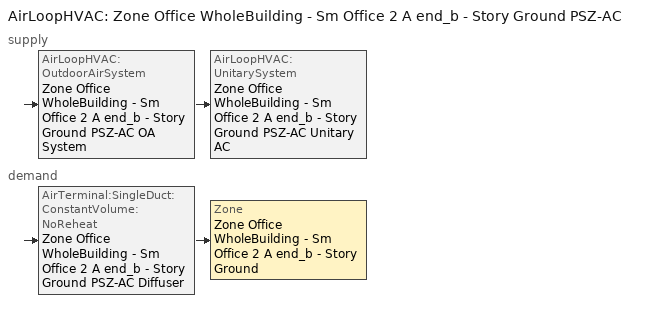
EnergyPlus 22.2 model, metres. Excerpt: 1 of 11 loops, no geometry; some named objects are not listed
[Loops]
AirLoopHVAC 'Zone Office WholeBuilding - Sm Office 2 A end_b - Story Ground PSZ-AC'
 supply: AirLoopHVAC:OutdoorAirSystem 'Zone Office WholeBuilding - Sm Office 2 A end_b - Story Ground PSZ-AC OA System' > AirLoopHVAC:UnitarySystem 'Zone Office WholeBuilding - Sm Office 2 A end_b - Story Ground PSZ-AC Unitary AC'
 demand: AirTerminal:SingleDuct:ConstantVolume:NoReheat 'Zone Office WholeBuilding - Sm Office 2 A end_b - Story Ground PSZ-AC Diffuser' > Zone 'Zone Office WholeBuilding - Sm Office 2 A end_b - Story Ground'
[ZoneControl:Thermostat]
Zone Office WholeBuilding - Sm Office 2 A end_b - Story Ground Thermostat: Zone or ZoneList=Zone Office WholeBuilding - Sm Office 2 A end_b - Story Ground; Control Type Schedule=Zone Office WholeBuilding - Sm Office 2 A end_b - Story Ground Thermostat Schedule; Control 1=Office WholeBuilding - Sm Office 2 - 90.1-2004 Thermostat 2; Temperature Difference Between Cutout And Setpoint {deltaC}=0
[ThermostatSetpoint:DualSetpoint]
Office WholeBuilding - Sm Office 2 - 90.1-2004 Thermostat 2: Heating Setpoint Temperature Schedule=OfficeSmall HTGSETP_SCH_NO_OPTIMUM; Cooling Setpoint Temperature Schedule=OfficeSmall CLGSETP_SCH_NO_OPTIMUM
[AirTerminal:SingleDuct:ConstantVolume:NoReheat]
Zone Office WholeBuilding - Sm Office 2 A end_b - Story Ground PSZ-AC Diffuser: Availability Schedule=Always On Discrete; Maximum Air Flow Rate {m3/s}=AutoSize
[Zone equipment]
Zone Office WholeBuilding - Sm Office 2 A end_b - Story Ground: Zone Office WholeBuilding - Sm Office 2 A end_b - Story Ground PSZ-AC Diffuser
[Sizing:Zone]
Zone Office WholeBuilding - Sm Office 2 A end_b - Story Ground: Zone Cooling Design Supply Air Temperature Input Method=SupplyAirTemperature; Zone Cooling Design Supply Air Temperature {C}=12.7778; Zone Cooling Design Supply Air Temperature Difference {deltaC}=11.11; Zone Heating Design Supply Air Temperature Input Method=SupplyAirTemperature; Zone Heating Design Supply Air Temperature {C}=50; Zone Heating Design Supply Air Temperature Difference {deltaC}=11.11; Zone Cooling Design Supply Air Humidity Ratio {kgWater/kgDryAir}=0.0085; Zone Heating Design Supply Air Humidity Ratio {kgWater/kgDryAir}=0.008; Design Specification Outdoor Air Object=Zone Office WholeBuilding - Sm Office 2 A end_b - Story Ground DSOA Space List; Cooling Design Air Flow Method=DesignDay; Cooling Design Air Flow Rate {m3/s}=0; Cooling Minimum Air Flow per Zone Floor Area {m3/s-m2}=0.000762; Cooling Minimum Air Flow {m3/s}=0; Cooling Minimum Air Flow Fraction=0; Heating Design Air Flow Method=DesignDay; Heating Design Air Flow Rate {m3/s}=0; Heating Maximum Air Flow per Zone Floor Area {m3/s-m2}=0.002032; Heating Maximum Air Flow {m3/s}=0.141576; Heating Maximum Air Flow Fraction=0.3; Account for Dedicated Outdoor Air System=No; Zone Load Sizing Method=Sensible Load Only No Latent Load; Zone Latent Cooling Design Supply Air Humidity Ratio Input Method=HumidityRatioDifference; Zone Cooling Design Supply Air Humidity Ratio Difference {kgWater/kgDryAir}=0.005; Zone Latent Heating Design Supply Air Humidity Ratio Input Method=HumidityRatioDifference; Zone Humidification Design Supply Air Humidity Ratio Difference {kgWater/kgDryAir}=0.005
[Controller:MechanicalVentilation]
Controller Mechanical Ventilation 3: Availability Schedule=Always On Discrete; Demand Controlled Ventilation=No; System Outdoor Air Method=ZoneSum; Zone or ZoneList Name 1=Zone Office WholeBuilding - Sm Office 2 A end_b - Story Ground; Design Specification Outdoor Air Object Name 1=Office WholeBuilding - Sm Office 2 Ventilation
[DesignSpecification:OutdoorAir]
Office WholeBuilding - Sm Office 2 Ventilation: Outdoor Air Method=Sum; Outdoor Air Flow per Person {m3/s-person}=0; Outdoor Air Flow per Zone Floor Area {m3/s-m2}=0.000508; Outdoor Air Flow per Zone {m3/s}=0; Outdoor Air Flow Air Changes per Hour {1/hr}=0
[DesignSpecification:OutdoorAir:SpaceList]
Zone Office WholeBuilding - Sm Office 2 A end_b - Story Ground DSOA Space List: Space Name 1=Office WholeBuilding - Sm Office 2 A end_b - Story Ground; Space Design Specification Outdoor Air Object Name 1=Office WholeBuilding - Sm Office 2 Ventilation
[AirLoopHVAC]
Zone Office WholeBuilding - Sm Office 2 A end_b - Story Ground PSZ-AC: Design Supply Air Flow Rate {m3/s}=AutoSize; Design Return Air Flow Fraction of Supply Air Flow=1
[Sizing:System]
Zone Office WholeBuilding - Sm Office 2 A end_b - Story Ground PSZ-AC: Type of Load to Size On=Sensible; Design Outdoor Air Flow Rate {m3/s}=Autosize; Central Heating Maximum System Air Flow Ratio=1; Preheat Design Temperature {C}=7.22222; Preheat Design Humidity Ratio {kgWater/kgDryAir}=0.008; Precool Design Temperature {C}=12.7778; Precool Design Humidity Ratio {kgWater/kgDryAir}=0.008; Central Cooling Design Supply Air Temperature {C}=12.7778; Central Heating Design Supply Air Temperature {C}=50; Type of Zone Sum to Use=Coincident; 100% Outdoor Air in Cooling=No; 100% Outdoor Air in Heating=No; Central Cooling Design Supply Air Humidity Ratio {kgWater/kgDryAir}=0.0085; Central Heating Design Supply Air Humidity Ratio {kgWater/kgDryAir}=0.008; Cooling Supply Air Flow Rate Method=DesignDay; Cooling Supply Air Flow Rate {m3/s}=0; Cooling Supply Air Flow Rate Per Floor Area {m3/s-m2}=0.00996765; Cooling Fraction of Autosized Cooling Supply Air Flow Rate=1; Cooling Supply Air Flow Rate Per Unit Cooling Capacity {m3/s-W}=3.94755e-05; Heating Supply Air Flow Rate Method=DesignDay; Heating Supply Air Flow Rate {m3/s}=0; Heating Supply Air Flow Rate Per Floor Area {m3/s-m2}=0.00996765; Heating Fraction of Autosized Heating Supply Air Flow Rate=1; Heating Fraction of Autosized Cooling Supply Air Flow Rate=1; Heating Supply Air Flow Rate Per Unit Heating Capacity {m3/s-W}=3.15882e-05; System Outdoor Air Method=ZoneSum; Zone Maximum Outdoor Air Fraction=1; Cooling Design Capacity Method=CoolingDesignCapacity; Cooling Design Capacity {W}=Autosize; Cooling Design Capacity Per Floor Area {W/m2}=234.7; Fraction of Autosized Cooling Design Capacity=1; Heating Design Capacity Method=HeatingDesignCapacity; Heating Design Capacity {W}=Autosize; Heating Design Capacity Per Floor Area {W/m2}=157; Fraction of Autosized Heating Design Capacity=1; Central Cooling Capacity Control Method=OnOff; Occupant Diversity=Autosize
[Controller:OutdoorAir]
Zone Office WholeBuilding - Sm Office 2 A end_b - Story Ground PSZ-AC OA System Controller: Minimum Outdoor Air Flow Rate {m3/s}=Autosize; Maximum Outdoor Air Flow Rate {m3/s}=Autosize; Economizer Control Type=NoEconomizer; Economizer Control Action Type=ModulateFlow; Economizer Maximum Limit Dry-Bulb Temperature {C}=28; Economizer Maximum Limit Enthalpy {J/kg}=64000; Lockout Type=LockoutWithCompressor; Minimum Limit Type=FixedMinimum; Minimum Outdoor Air Schedule=Always On Discrete; Maximum Fraction of Outdoor Air Schedule=ZoneOfficeWholeBuildingSmOffice2AendbStoryGroundPSZACmaxOASch; Mechanical Ventilation Controller=Controller Mechanical Ventilation 3; High Humidity Control=No; Control High Indoor Humidity Based on Outdoor Humidity Ratio=Yes; Heat Recovery Bypass Control Type=BypassWhenWithinEconomizerLimits
[SetpointManager:MixedAir]
Zone Office WholeBuilding - Sm Office 2 A end_b - Story Ground PSZ-AC Mixed Air Node OS Default SPM: Control Variable=Temperature; Setpoint Node or NodeList=Zone Office WholeBuilding - Sm Office 2 A end_b - Story Ground PSZ-AC Mixed Air Node
[AirLoopHVAC:UnitarySystem]
Zone Office WholeBuilding - Sm Office 2 A end_b - Story Ground PSZ-AC Unitary AC: Control Type=Load; Controlling Zone or Thermostat Location=Zone Office WholeBuilding - Sm Office 2 A end_b - Story Ground; Dehumidification Control Type=None; Availability Schedule=Outage Availability Schedule; Supply Fan=Zone Office WholeBuilding - Sm Office 2 A end_b - Story Ground PSZ-AC Fan; Fan Placement=DrawThrough; Supply Air Fan Operating Mode Schedule=Zone Office WholeBuilding - Sm Office 2 A end_b - Story Ground PSZ-AC Occ Sch; Heating Coil=Zone Office WholeBuilding - Sm Office 2 A end_b - Story Ground PSZ-AC Gas Htg Coil 19kBtu/hr 0.8 Thermal Eff; DX Heating Coil Sizing Ratio=1; Cooling Coil=Zone Office WholeBuilding - Sm Office 2 A end_b - Story Ground PSZ-AC 1spd DX AC Clg Coil 8kBtu/hr 9.7SEER; Use DOAS DX Cooling Coil=No; Minimum Supply Air Temperature {C}=2; Latent Load Control=SensibleOnlyLoadControl; Supplemental Heating Coil=Zone Office WholeBuilding - Sm Office 2 A end_b - Story Ground PSZ-AC No Heat; Cooling Supply Air Flow Rate {m3/s}=Autosize; Heating Supply Air Flow Rate {m3/s}=Autosize; No Load Supply Air Flow Rate {m3/s}=Autosize; Maximum Supply Air Temperature {C}=80; Maximum Outdoor Dry-Bulb Temperature for Supplemental Heater Operation {C}=21; Maximum Cycling Rate {cycles/hr}=2.5; Heat Pump Time Constant {s}=60; Fraction of On-Cycle Power Use=0.01; Heat Pump Fan Delay Time {s}=60; Ancillary On-Cycle Electric Power {W}=0; Ancillary Off-Cycle Electric Power {W}=0
[Fan:OnOff]
Zone Office WholeBuilding - Sm Office 2 A end_b - Story Ground PSZ-AC Fan: Availability Schedule=Always On Discrete; Fan Total Efficiency=0.53625; Pressure Rise {Pa}=622.722; Maximum Flow Rate {m3/s}=Autosize; Motor Efficiency=0.825; Motor In Airstream Fraction=1; Fan Power Ratio Function of Speed Ratio Curve=Fan On Off Power Curve 2; Fan Efficiency Ratio Function of Speed Ratio Curve=Fan On Off Efficiency Curve 2
[Coil:Heating:Fuel]
Zone Office WholeBuilding - Sm Office 2 A end_b - Story Ground PSZ-AC Gas Htg Coil 19kBtu/hr 0.8 Thermal Eff: Availability Schedule=Always On Discrete; Fuel Type=NaturalGas; Burner Efficiency=0.8; Nominal Capacity {W}=AutoSize; Parasitic Electric Load {W}=0; Parasitic Fuel Load {W}=0
[Coil:Cooling:DX:SingleSpeed]
Zone Office WholeBuilding - Sm Office 2 A end_b - Story Ground PSZ-AC 1spd DX AC Clg Coil 8kBtu/hr 9.7SEER: Availability Schedule=Always On Discrete; Gross Rated Total Cooling Capacity {W}=Autosize; Gross Rated Sensible Heat Ratio=Autosize; Gross Rated Cooling COP {W/W}=3.14722; Rated Air Flow Rate {m3/s}=Autosize; Rated Evaporator Fan Power Per Volume Flow Rate 2017 {W/(m3/s)}=773.3; Rated Evaporator Fan Power Per Volume Flow Rate 2023 {W/(m3/s)}=934.4; Total Cooling Capacity Function of Temperature Curve=CoilClgDXQRatio_fTwbToadbSI; Total Cooling Capacity Function of Flow Fraction Curve=CoilClgDXSnglQRatio_fCFMRatio; Energy Input Ratio Function of Temperature Curve=CoilClgDXEIRRatio_fTwbToadbSI; Energy Input Ratio Function of Flow Fraction Curve=CoilClgDXSnglEIRRatio_fCFMRatio; Part Load Fraction Correlation Curve=CoilClgDXEIRRatio_fQFrac; Minimum Outdoor Dry-Bulb Temperature for Compressor Operation {C}=-25; Nominal Time for Condensate Removal to Begin {s}=0; Ratio of Initial Moisture Evaporation Rate and Steady State Latent Capacity=0; Maximum Cycling Rate {cycles/hr}=0; Latent Capacity Time Constant {s}=0; Condenser Type=AirCooled; Evaporative Condenser Effectiveness=0.9; Evaporative Condenser Air Flow Rate {m3/s}=Autosize; Evaporative Condenser Pump Rated Power Consumption {W}=Autosize; Crankcase Heater Capacity {W}=0; Maximum Outdoor Dry-Bulb Temperature for Crankcase Heater Operation {C}=10; Basin Heater Capacity {W/K}=0; Basin Heater Setpoint Temperature {C}=2
[Coil:Heating:Electric]
Zone Office WholeBuilding - Sm Office 2 A end_b - Story Ground PSZ-AC No Heat: Availability Schedule=Always Off Discrete; Efficiency=1; Nominal Capacity {W}=0
[SetpointManager:SingleZone:Reheat]
Zone Office WholeBuilding - Sm Office 2 A end_b - Story Ground Setpoint Manager SZ Reheat: Control Variable=Temperature; Minimum Supply Air Temperature {C}=12.7778; Maximum Supply Air Temperature {C}=50; Control Zone=Zone Office WholeBuilding - Sm Office 2 A end_b - Story Ground; Setpoint Node or NodeList=Zone Office WholeBuilding - Sm Office 2 A end_b - Story Ground PSZ-AC Supply Outlet Node
[Schedule:Day:Interval]
OfficeSmall HTGSETP_SCH_NO_OPTIMUM Default; autogen OfficeSmall HTGSETP_SCH_NO_OPTIMUM 0_day_sch: Average, 06:00, 18.3368, 19:00, 18.3368, 24:00, 18.3368
Schedule Day 32: No, 01:00, 3.0562, 02:00, 6.11233, 03:00, 9.16845, 04:00, 12.2246, 05:00, 15.2807, 06:00, 0, 07:00, 0, 08:00, 0, 09:00, 0, 10:00, 18.3368, 11:00, 18.3368, 12:00, 18.3368, 13:00, 18.3368, 14:00, 18.3368, 15:00, 18.3368, 16:00, 18.3368, 17:00, 18.3368, 18:00, 18.3368, 19:00, 18.3368, 20:00, 18.3368, 21:00, 18.3368, 22:00, 18.3368, 23:00, 18.3368, 24:00, 18.3368
OfficeSmall HTGSETP_SCH_NO_OPTIMUM Summer Design Day: No, 24:00, 15.56
OfficeSmall HTGSETP_SCH_NO_OPTIMUM Winter Design Day: No, 24:00, 21.11
OfficeSmall CLGSETP_SCH_NO_OPTIMUM Default: Average, 04:30, 67.0076, 24:00, 67.8835
Schedule Day 18: No, 01:00, 14.8909, 02:00, 29.7814, 03:00, 44.6719, 04:00, 59.5624, 05:00, 67.0301, 06:00, 0, 07:00, 0, 08:00, 0, 09:00, 0, 10:00, 67.2546, 11:00, 67.2996, 12:00, 67.3445, 13:00, 67.3894, 14:00, 67.4343, 15:00, 67.4792, 16:00, 67.5242, 17:00, 67.5691, 18:00, 67.614, 19:00, 67.6589, 20:00, 67.7038, 21:00, 67.7487, 22:00, 67.7937, 23:00, 67.8386, 24:00, 67.8835
OfficeSmall CLGSETP_SCH_NO_OPTIMUM Summer Design Day: No, 24:00, 23.89
OfficeSmall CLGSETP_SCH_NO_OPTIMUM Winter Design Day: No, 24:00, 29.44
Schedule Day 8: No, 01:00, 0.7, 02:00, 0.7, 03:00, 0.7, 04:00, 0.7, 05:00, 0.7, 06:00, 0, 07:00, 0, 08:00, 0, 09:00, 0, 10:00, 0.7, 11:00, 0.7, 12:00, 0.7, 13:00, 0.7, 14:00, 0.7, 15:00, 0.7, 16:00, 0.7, 17:00, 0.7, 18:00, 0.7, 19:00, 0.7, 20:00, 0.7, 21:00, 0.7, 22:00, 0.7, 23:00, 0.7, 24:00, 0.7
Schedule Day 9: No, 01:00, 1, 02:00, 1, 03:00, 1, 04:00, 1, 05:00, 1, 06:00, 0, 07:00, 0, 08:00, 0, 09:00, 0, 10:00, 1, 11:00, 1, 12:00, 1, 13:00, 1, 14:00, 1, 15:00, 1, 16:00, 1, 17:00, 1, 18:00, 1, 19:00, 1, 20:00, 1, 21:00, 1, 22:00, 1, 23:00, 1, 24:00, 1
Zone Office WholeBuilding - Sm Office 2 A end_b - Story Ground PSZ-AC Occ Sch Default; Zone Office WholeBuilding - Sm Office 2 A end_b - Story Ground PSZ-AC Occ Sch Summer Design Day; Zone Office WholeBuilding - Sm Office 2 A end_b - Story Ground PSZ-AC Occ Sch Sunday; Zone Office WholeBuilding - Sm Office 2 A end_b - Story Ground PSZ-AC Occ Sch Winter Design Day: No, 24:00, 1
ZoneOfficeWholeBuildingSmOffice2AendbStoryGroundPSZACmaxOASchDefault: No, 24:00, 0.7
[Schedule:Week:Daily]
OfficeSmall HTGSETP_SCH_NO_OPTIMUM Week Rule - Jan1-Jan7; OfficeSmall HTGSETP_SCH_NO_OPTIMUM Week Rule - Jan15-Mar4: OfficeSmall HTGSETP_SCH_NO_OPTIMUM Default, autogen OfficeSmall HTGSETP_SCH_NO_OPTIMUM 0_day_sch, OfficeSmall HTGSETP_SCH_NO_OPTIMUM Default, OfficeSmall HTGSETP_SCH_NO_OPTIMUM Default, OfficeSmall HTGSETP_SCH_NO_OPTIMUM Default, OfficeSmall HTGSETP_SCH_NO_OPTIMUM Default, OfficeSmall HTGSETP_SCH_NO_OPTIMUM Default, OfficeSmall HTGSETP_SCH_NO_OPTIMUM Default, OfficeSmall HTGSETP_SCH_NO_OPTIMUM Summer Design Day, OfficeSmall HTGSETP_SCH_NO_OPTIMUM Winter Design Day, OfficeSmall HTGSETP_SCH_NO_OPTIMUM Default, OfficeSmall HTGSETP_SCH_NO_OPTIMUM Default
OfficeSmall HTGSETP_SCH_NO_OPTIMUM Week Rule - Jan8-Jan14: OfficeSmall HTGSETP_SCH_NO_OPTIMUM Default, Schedule Day 32, OfficeSmall HTGSETP_SCH_NO_OPTIMUM Default, OfficeSmall HTGSETP_SCH_NO_OPTIMUM Default, OfficeSmall HTGSETP_SCH_NO_OPTIMUM Default, OfficeSmall HTGSETP_SCH_NO_OPTIMUM Default, OfficeSmall HTGSETP_SCH_NO_OPTIMUM Default, OfficeSmall HTGSETP_SCH_NO_OPTIMUM Default, OfficeSmall HTGSETP_SCH_NO_OPTIMUM Summer Design Day, OfficeSmall HTGSETP_SCH_NO_OPTIMUM Winter Design Day, OfficeSmall HTGSETP_SCH_NO_OPTIMUM Default, OfficeSmall HTGSETP_SCH_NO_OPTIMUM Default
OfficeSmall HTGSETP_SCH_NO_OPTIMUM Week Rule - Mar5-Dec31: autogen OfficeSmall HTGSETP_SCH_NO_OPTIMUM 0_day_sch, OfficeSmall HTGSETP_SCH_NO_OPTIMUM Default, OfficeSmall HTGSETP_SCH_NO_OPTIMUM Default, OfficeSmall HTGSETP_SCH_NO_OPTIMUM Default, OfficeSmall HTGSETP_SCH_NO_OPTIMUM Default, OfficeSmall HTGSETP_SCH_NO_OPTIMUM Default, OfficeSmall HTGSETP_SCH_NO_OPTIMUM Default, OfficeSmall HTGSETP_SCH_NO_OPTIMUM Default, OfficeSmall HTGSETP_SCH_NO_OPTIMUM Summer Design Day, OfficeSmall HTGSETP_SCH_NO_OPTIMUM Winter Design Day, OfficeSmall HTGSETP_SCH_NO_OPTIMUM Default, OfficeSmall HTGSETP_SCH_NO_OPTIMUM Default
OfficeSmall CLGSETP_SCH_NO_OPTIMUM Week Rule - Jan1-Jan7; OfficeSmall CLGSETP_SCH_NO_OPTIMUM Week Rule - Jan15-Dec31: OfficeSmall CLGSETP_SCH_NO_OPTIMUM Default, OfficeSmall CLGSETP_SCH_NO_OPTIMUM Default, OfficeSmall CLGSETP_SCH_NO_OPTIMUM Default, OfficeSmall CLGSETP_SCH_NO_OPTIMUM Default, OfficeSmall CLGSETP_SCH_NO_OPTIMUM Default, OfficeSmall CLGSETP_SCH_NO_OPTIMUM Default, OfficeSmall CLGSETP_SCH_NO_OPTIMUM Default, OfficeSmall CLGSETP_SCH_NO_OPTIMUM Default, OfficeSmall CLGSETP_SCH_NO_OPTIMUM Summer Design Day, OfficeSmall CLGSETP_SCH_NO_OPTIMUM Winter Design Day, OfficeSmall CLGSETP_SCH_NO_OPTIMUM Default, OfficeSmall CLGSETP_SCH_NO_OPTIMUM Default
OfficeSmall CLGSETP_SCH_NO_OPTIMUM Week Rule - Jan8-Jan14: OfficeSmall CLGSETP_SCH_NO_OPTIMUM Default, Schedule Day 18, OfficeSmall CLGSETP_SCH_NO_OPTIMUM Default, OfficeSmall CLGSETP_SCH_NO_OPTIMUM Default, OfficeSmall CLGSETP_SCH_NO_OPTIMUM Default, OfficeSmall CLGSETP_SCH_NO_OPTIMUM Default, OfficeSmall CLGSETP_SCH_NO_OPTIMUM Default, OfficeSmall CLGSETP_SCH_NO_OPTIMUM Default, OfficeSmall CLGSETP_SCH_NO_OPTIMUM Summer Design Day, OfficeSmall CLGSETP_SCH_NO_OPTIMUM Winter Design Day, OfficeSmall CLGSETP_SCH_NO_OPTIMUM Default, OfficeSmall CLGSETP_SCH_NO_OPTIMUM Default
Zone Office WholeBuilding - Sm Office 2 A end_b - Story Ground PSZ-AC Occ Sch Week Rule - Jan1-Jan7; Zone Office WholeBuilding - Sm Office 2 A end_b - Story Ground PSZ-AC Occ Sch Week Rule - Jan15-Dec31: Zone Office WholeBuilding - Sm Office 2 A end_b - Story Ground PSZ-AC Occ Sch Sunday, Zone Office WholeBuilding - Sm Office 2 A end_b - Story Ground PSZ-AC Occ Sch Sunday, Zone Office WholeBuilding - Sm Office 2 A end_b - Story Ground PSZ-AC Occ Sch Sunday, Zone Office WholeBuilding - Sm Office 2 A end_b - Story Ground PSZ-AC Occ Sch Sunday, Zone Office WholeBuilding - Sm Office 2 A end_b - Story Ground PSZ-AC Occ Sch Default, Zone Office WholeBuilding - Sm Office 2 A end_b - Story Ground PSZ-AC Occ Sch Sunday, Zone Office WholeBuilding - Sm Office 2 A end_b - Story Ground PSZ-AC Occ Sch Sunday, Zone Office WholeBuilding - Sm Office 2 A end_b - Story Ground PSZ-AC Occ Sch Default, Zone Office WholeBuilding - Sm Office 2 A end_b - Story Ground PSZ-AC Occ Sch Summer Design Day, Zone Office WholeBuilding - Sm Office 2 A end_b - Story Ground PSZ-AC Occ Sch Winter Design Day, Zone Office WholeBuilding - Sm Office 2 A end_b - Story Ground PSZ-AC Occ Sch Default, Zone Office WholeBuilding - Sm Office 2 A end_b - Story Ground PSZ-AC Occ Sch Default
Zone Office WholeBuilding - Sm Office 2 A end_b - Story Ground PSZ-AC Occ Sch Week Rule - Jan8-Jan14: Zone Office WholeBuilding - Sm Office 2 A end_b - Story Ground PSZ-AC Occ Sch Sunday, Schedule Day 9, Zone Office WholeBuilding - Sm Office 2 A end_b - Story Ground PSZ-AC Occ Sch Sunday, Zone Office WholeBuilding - Sm Office 2 A end_b - Story Ground PSZ-AC Occ Sch Sunday, Zone Office WholeBuilding - Sm Office 2 A end_b - Story Ground PSZ-AC Occ Sch Default, Zone Office WholeBuilding - Sm Office 2 A end_b - Story Ground PSZ-AC Occ Sch Sunday, Zone Office WholeBuilding - Sm Office 2 A end_b - Story Ground PSZ-AC Occ Sch Sunday, Zone Office WholeBuilding - Sm Office 2 A end_b - Story Ground PSZ-AC Occ Sch Default, Zone Office WholeBuilding - Sm Office 2 A end_b - Story Ground PSZ-AC Occ Sch Summer Design Day, Zone Office WholeBuilding - Sm Office 2 A end_b - Story Ground PSZ-AC Occ Sch Winter Design Day, Zone Office WholeBuilding - Sm Office 2 A end_b - Story Ground PSZ-AC Occ Sch Default, Zone Office WholeBuilding - Sm Office 2 A end_b - Story Ground PSZ-AC Occ Sch Default
ZoneOfficeWholeBuildingSmOffice2AendbStoryGroundPSZACmaxOASch Week Rule - Jan1-Jan7; ZoneOfficeWholeBuildingSmOffice2AendbStoryGroundPSZACmaxOASch Week Rule - Jan15-Dec31: ZoneOfficeWholeBuildingSmOffice2AendbStoryGroundPSZACmaxOASchDefault, ZoneOfficeWholeBuildingSmOffice2AendbStoryGroundPSZACmaxOASchDefault, ZoneOfficeWholeBuildingSmOffice2AendbStoryGroundPSZACmaxOASchDefault, ZoneOfficeWholeBuildingSmOffice2AendbStoryGroundPSZACmaxOASchDefault, ZoneOfficeWholeBuildingSmOffice2AendbStoryGroundPSZACmaxOASchDefault, ZoneOfficeWholeBuildingSmOffice2AendbStoryGroundPSZACmaxOASchDefault, ZoneOfficeWholeBuildingSmOffice2AendbStoryGroundPSZACmaxOASchDefault, ZoneOfficeWholeBuildingSmOffice2AendbStoryGroundPSZACmaxOASchDefault, ZoneOfficeWholeBuildingSmOffice2AendbStoryGroundPSZACmaxOASchDefault, ZoneOfficeWholeBuildingSmOffice2AendbStoryGroundPSZACmaxOASchDefault, ZoneOfficeWholeBuildingSmOffice2AendbStoryGroundPSZACmaxOASchDefault, ZoneOfficeWholeBuildingSmOffice2AendbStoryGroundPSZACmaxOASchDefault
ZoneOfficeWholeBuildingSmOffice2AendbStoryGroundPSZACmaxOASch Week Rule - Jan8-Jan14: ZoneOfficeWholeBuildingSmOffice2AendbStoryGroundPSZACmaxOASchDefault, Schedule Day 8, ZoneOfficeWholeBuildingSmOffice2AendbStoryGroundPSZACmaxOASchDefault, ZoneOfficeWholeBuildingSmOffice2AendbStoryGroundPSZACmaxOASchDefault, ZoneOfficeWholeBuildingSmOffice2AendbStoryGroundPSZACmaxOASchDefault, ZoneOfficeWholeBuildingSmOffice2AendbStoryGroundPSZACmaxOASchDefault, ZoneOfficeWholeBuildingSmOffice2AendbStoryGroundPSZACmaxOASchDefault, ZoneOfficeWholeBuildingSmOffice2AendbStoryGroundPSZACmaxOASchDefault, ZoneOfficeWholeBuildingSmOffice2AendbStoryGroundPSZACmaxOASchDefault, ZoneOfficeWholeBuildingSmOffice2AendbStoryGroundPSZACmaxOASchDefault, ZoneOfficeWholeBuildingSmOffice2AendbStoryGroundPSZACmaxOASchDefault, ZoneOfficeWholeBuildingSmOffice2AendbStoryGroundPSZACmaxOASchDefault
[Schedule:Year]
OfficeSmall HTGSETP_SCH_NO_OPTIMUM: OfficeSmall HTGSETP_SCH_NO_OPTIMUM Week Rule - Jan1-Jan7, 1, 1, 1, 7, OfficeSmall HTGSETP_SCH_NO_OPTIMUM Week Rule - Jan8-Jan14, 1, 8, 1, 14, OfficeSmall HTGSETP_SCH_NO_OPTIMUM Week Rule - Jan15-Mar4, 1, 15, 3, 4, OfficeSmall HTGSETP_SCH_NO_OPTIMUM Week Rule - Mar5-Dec31, 3, 5, 12, 31
OfficeSmall CLGSETP_SCH_NO_OPTIMUM: OfficeSmall CLGSETP_SCH_NO_OPTIMUM Week Rule - Jan1-Jan7, 1, 1, 1, 7, OfficeSmall CLGSETP_SCH_NO_OPTIMUM Week Rule - Jan8-Jan14, 1, 8, 1, 14, OfficeSmall CLGSETP_SCH_NO_OPTIMUM Week Rule - Jan15-Dec31, 1, 15, 12, 31
Zone Office WholeBuilding - Sm Office 2 A end_b - Story Ground PSZ-AC Occ Sch: Zone Office WholeBuilding - Sm Office 2 A end_b - Story Ground PSZ-AC Occ Sch Week Rule - Jan1-Jan7, 1, 1, 1, 7, Zone Office WholeBuilding - Sm Office 2 A end_b - Story Ground PSZ-AC Occ Sch Week Rule - Jan8-Jan14, 1, 8, 1, 14, Zone Office WholeBuilding - Sm Office 2 A end_b - Story Ground PSZ-AC Occ Sch Week Rule - Jan15-Dec31, 1, 15, 12, 31
ZoneOfficeWholeBuildingSmOffice2AendbStoryGroundPSZACmaxOASch: ZoneOfficeWholeBuildingSmOffice2AendbStoryGroundPSZACmaxOASch Week Rule - Jan1-Jan7, 1, 1, 1, 7, ZoneOfficeWholeBuildingSmOffice2AendbStoryGroundPSZACmaxOASch Week Rule - Jan8-Jan14, 1, 8, 1, 14, ZoneOfficeWholeBuildingSmOffice2AendbStoryGroundPSZACmaxOASch Week Rule - Jan15-Dec31, 1, 15, 12, 31
[Schedule:Compact]
Zone Office WholeBuilding - Sm Office 2 A end_b - Story Ground Thermostat Schedule: Through: 12/31, For: AllDays, Until: 24:00, 4
Outage Availability Schedule: Through: 01/01, For: AllDays, Until: 24:00, 1, Through: 01/02, For: AllDays, Until: 24:00, 1, Through: 01/03, For: AllDays, Until: 24:00, 1, Through: 01/04, For: AllDays, Until: 24:00, 1, Through: 01/05, For: AllDays, Until: 24:00, 1, Through: 01/06, For: AllDays, Until: 24:00, 1, Through: 01/07, For: AllDays, Until: 24:00, 1, Through: 01/08, For: AllDays, Until: 24:00, 1, Through: 01/09, For: AllDays, Until: 05:00, 1, Until: 10:00, 0, Until: 24:00, 1, Through: 01/10, For: AllDays, Until: 24:00, 1, Through: 01/11, For: AllDays, Until: 24:00, 1, Through: 01/12, For: AllDays, Until: 24:00, 1, Through: 01/13, For: AllDays, Until: 24:00, 1, Through: 01/14, For: AllDays, Until: 24:00, 1, Through: 01/15, For: AllDays, Until: 24:00, 1, Through: 01/16, For: AllDays, Until: 24:00, 1, Through: 01/17, For: AllDays, Until: 24:00, 1, Through: 01/18, For: AllDays, Until: 24:00, 1, Through: 01/19, For: AllDays, Until: 24:00, 1, Through: 01/20, For: AllDays, Until: 24:00, 1, Through: 01/21, For: AllDays, Until: 24:00, 1, Through: 01/22, For: AllDays, Until: 24:00, 1, Through: 01/23, For: AllDays, Until: 24:00, 1, Through: 01/24, For: AllDays, Until: 24:00, 1, Through: 01/25, For: AllDays, Until: 24:00, 1, Through: 01/26, For: AllDays, Until: 24:00, 1, Through: 01/27, For: AllDays, Until: 24:00, 1, Through: 01/28, For: AllDays, Until: 24:00, 1, Through: 01/29, For: AllDays, Until: 24:00, 1, Through: 01/30, For: AllDays, Until: 24:00, 1, Through: 01/31, For: AllDays, Until: 24:00, 1, Through: 02/01, For: AllDays, Until: 24:00, 1, Through: 02/02, For: AllDays, Until: 24:00, 1, Through: 02/03, For: AllDays, Until: 24:00, 1, Through: 02/04, For: AllDays, Until: 24:00, 1, Through: 02/05, For: AllDays, Until: 24:00, 1, Through: 02/06, For: AllDays, Until: 24:00, 1, Through: 02/07, For: AllDays, Until: 24:00, 1, Through: 02/08, For: AllDays, Until: 24:00, 1, Through: 02/09, For: AllDays, Until: 24:00, 1, Through: 02/10, For: AllDays, Until: 24:00, 1, Through: 02/11, For: AllDays, Until: 24:00, 1, Through: 02/12, For: AllDays, Until: 24:00, 1, Through: 02/13, For: AllDays, Until: 24:00, 1, Through: 02/14, For: AllDays, Until: 24:00, 1, Through: 02/15, For: AllDays, Until: 24:00, 1, Through: 02/16, For: AllDays, Until: 24:00, 1, Through: 02/17, For: AllDays, Until: 24:00, 1, Through: 02/18, For: AllDays, Until: 24:00, 1, Through: 02/19, For: AllDays, Until: 24:00, 1, Through: 02/20, For: AllDays, Until: 24:00, 1, Through: 02/21, For: AllDays, Until: 24:00, 1, Through: 02/22, For: AllDays, Until: 24:00, 1, Through: 02/23, For: AllDays, Until: 24:00, 1, Through: 02/24, For: AllDays, Until: 24:00, 1, Through: 02/25, For: AllDays, Until: 24:00, 1, Through: 02/26, For: AllDays, Until: 24:00, 1, Through: 02/27, For: AllDays, Until: 24:00, 1, Through: 02/28, For: AllDays, Until: 24:00, 1, Through: 03/01, For: AllDays, Until: 24:00, 1, Through: 03/02, For: AllDays, Until: 24:00, 1, Through: 03/03, For: AllDays, Until: 24:00, 1, Through: 03/04, For: AllDays, Until: 24:00, 1, Through: 03/05, For: AllDays, Until: 24:00, 1, Through: 03/06, For: AllDays, Until: 24:00, 1, Through: 03/07, For: AllDays, Until: 24:00, 1, Through: 03/08, For: AllDays, Until: 24:00, 1, Through: 03/09, For: AllDays, Until: 24:00, 1, Through: 03/10, For: AllDays, Until: 24:00, 1, Through: 03/11, For: AllDays, Until: 24:00, 1, Through: 03/12, For: AllDays, Until: 24:00, 1, Through: 03/13, For: AllDays, Until: 24:00, 1, Through: 03/14, For: AllDays, Until: 24:00, 1, Through: 03/15, For: AllDays, Until: 24:00, 1, Through: 03/16, For: AllDays, Until: 24:00, 1, Through: 03/17, For: AllDays, Until: 24:00, 1, Through: 03/18, For: AllDays, Until: 24:00, 1, Through: 03/19, For: AllDays, Until: 24:00, 1, Through: 03/20, For: AllDays, Until: 24:00, 1, Through: 03/21, For: AllDays, Until: 24:00, 1, Through: 03/22, For: AllDays, Until: 24:00, 1, Through: 03/23, For: AllDays, Until: 24:00, 1, Through: 03/24, For: AllDays, Until: 24:00, 1, Through: 03/25, For: AllDays, Until: 24:00, 1, Through: 03/26, For: AllDays, Until: 24:00, 1, Through: 03/27, For: AllDays, Until: 24:00, 1, Through: 03/28, For: AllDays, Until: 24:00, 1, Through: 03/29, For: AllDays, Until: 24:00, 1, Through: 03/30, For: AllDays, Until: 24:00, 1, Through: 03/31, For: AllDays, Until: 24:00, 1, Through: 04/01, For: AllDays, Until: 24:00, 1, Through: 04/02, For: AllDays, Until: 24:00, 1, Through: 04/03, For: AllDays, Until: 24:00, 1, Through: 04/04, For: AllDays, Until: 24:00, 1, Through: 04/05, For: AllDays, Until: 24:00, 1, Through: 04/06, For: AllDays, Until: 24:00, 1, Through: 04/07, For: AllDays, Until: 24:00, 1, Through: 04/08, For: AllDays, Until: 24:00, 1, Through: 04/09, For: AllDays, Until: 24:00, 1, Through: 04/10, For: AllDays, Until: 24:00, 1, Through: 04/11, For: AllDays, Until: 24:00, 1, Through: 04/12, For: AllDays, Until: 24:00, 1, Through: 04/13, For: AllDays, Until: 24:00, 1, Through: 04/14, For: AllDays, Until: 24:00, 1, Through: 04/15, For: AllDays, Until: 24:00, 1, Through: 04/16, For: AllDays, Until: 24:00, 1, Through: 04/17, For: AllDays, Until: 24:00, 1, Through: 04/18, For: AllDays, Until: 24:00, 1, Through: 04/19, For: AllDays, Until: 24:00, 1, Through: 04/20, For: AllDays, Until: 24:00, 1, Through: 04/21, For: AllDays, Until: 24:00, 1, Through: 04/22, For: AllDays, Until: 24:00, 1, Through: 04/23, For: AllDays, Until: 24:00, 1, Through: 04/24, For: AllDays, Until: 24:00, 1, Through: 04/25, For: AllDays, Until: 24:00, 1, Through: 04/26, For: AllDays, Until: 24:00, 1, Through: 04/27, For: AllDays, Until: 24:00, 1, Through: 04/28, For: AllDays, Until: 24:00, 1, Through: 04/29, For: AllDays, Until: 24:00, 1, Through: 04/30, For: AllDays, Until: 24:00, 1, Through: 05/01, For: AllDays, Until: 24:00, 1, Through: 05/02, For: AllDays, Until: 24:00, 1, Through: 05/03, For: AllDays, Until: 24:00, 1, Through: 05/04, For: AllDays, Until: 24:00, 1, Through: 05/05, For: AllDays, Until: 24:00, 1, Through: 05/06, For: AllDays, Until: 24:00, 1, Through: 05/07, For: AllDays, Until: 24:00, 1, Through: 05/08, For: AllDays, Until: 24:00, 1, Through: 05/09, For: AllDays, Until: 24:00, 1, Through: 05/10, For: AllDays, Until: 24:00, 1, Through: 05/11, For: AllDays, Until: 24:00, 1, Through: 05/12, For: AllDays, Until: 24:00, 1, Through: 05/13, For: AllDays, Until: 24:00, 1, Through: 05/14, For: AllDays, Until: 24:00, 1, Through: 05/15, For: AllDays, Until: 24:00, 1, Through: 05/16, For: AllDays, Until: 24:00, 1, Through: 05/17, For: AllDays, Until: 24:00, 1, Through: 05/18, For: AllDays, Until: 24:00, 1, Through: 05/19, For: AllDays, Until: 24:00, 1, Through: 05/20, For: AllDays, Until: 24:00, 1, Through: 05/21, For: AllDays, Until: 24:00, 1, Through: 05/22, For: AllDays, Until: 24:00, 1, Through: 05/23, For: AllDays, Until: 24:00, 1, Through: 05/24, For: AllDays, Until: 24:00, 1, Through: 05/25, For: AllDays, Until: 24:00, 1, Through: 05/26, For: AllDays, Until: 24:00, 1, Through: 05/27, For: AllDays, Until: 24:00, 1, Through: 05/28, For: AllDays, Until: 24:00, 1, Through: 05/29, For: AllDays, Until: 24:00, 1, Through: 05/30, For: AllDays, Until: 24:00, 1, Through: 05/31, For: AllDays, Until: 24:00, 1, Through: 06/01, For: AllDays, Until: 24:00, 1, Through: 06/02, For: AllDays, Until: 24:00, 1, Through: 06/03, For: AllDays, Until: 24:00, 1, Through: 06/04, For: AllDays, Until: 24:00, 1, Through: 06/05, For: AllDays, Until: 24:00, 1, Through: 06/06, For: AllDays, Until: 24:00, 1, Through: 06/07, For: AllDays, Until: 24:00, 1, Through: 06/08, For: AllDays, Until: 24:00, 1, Through: 06/09, For: AllDays, Until: 24:00, 1, Through: 06/10, For: AllDays, Until: 24:00, 1, Through: 06/11, For: AllDays, Until: 24:00, 1, Through: 06/12, For: AllDays, Until: 24:00, 1, Through: 06/13, For: AllDays, Until: 24:00, 1, Through: 06/14, For: AllDays, Until: 24:00, 1, Through: 06/15, For: AllDays, Until: 24:00, 1, Through: 06/16, For: AllDays, Until: 24:00, 1, Through: 06/17, For: AllDays, Until: 24:00, 1, Through: 06/18, For: AllDays, Until: 24:00, 1, Through: 06/19, For: AllDays, Until: 24:00, 1, Through: 06/20, For: AllDays, Until: 24:00, 1, Through: 06/21, For: AllDays, Until: 24:00, 1, Through: 06/22, For: AllDays, Until: 24:00, 1, Through: 06/23, For: AllDays, Until: 24:00, 1, Through: 06/24, For: AllDays, Until: 24:00, 1, Through: 06/25, For: AllDays, Until: 24:00, 1, Through: 06/26, For: AllDays, Until: 24:00, 1, Through: 06/27, For: AllDays, Until: 24:00, 1, Through: 06/28, For: AllDays, Until: 24:00, 1, Through: 06/29, For: AllDays, Until: 24:00, 1, Through: 06/30, For: AllDays, Until: 24:00, 1, Through: 07/01, For: AllDays, Until: 24:00, 1, Through: 07/02, For: AllDays, Until: 24:00, 1, Through: 07/03, For: AllDays, Until: 24:00, 1, Through: 07/04, For: AllDays, Until: 24:00, 1, Through: 07/05, For: AllDays, Until: 24:00, 1, Through: 07/06, For: AllDays, Until: 24:00, 1, Through: 07/07, For: AllDays, Until: 24:00, 1, Through: 07/08, For: AllDays, Until: 24:00, 1, Through: 07/09, For: AllDays, Until: 24:00, 1, Through: 07/10, For: AllDays, Until: 24:00, 1, Through: 07/11, For: AllDays, Until: 24:00, 1, Through: 07/12, For: AllDays, Until: 24:00, 1, Through: 07/13, For: AllDays, Until: 24:00, 1, Through: 07/14, For: AllDays, Until: 24:00, 1, Through: 07/15, For: AllDays, Until: 24:00, 1, Through: 07/16, For: AllDays, Until: 24:00, 1, Through: 07/17, For: AllDays, Until: 24:00, 1, Through: 07/18, For: AllDays, Until: 24:00, 1, Through: 07/19, For: AllDays, Until: 24:00, 1, Through: 07/20, For: AllDays, Until: 24:00, 1, Through: 07/21, For: AllDays, Until: 24:00, 1, Through: 07/22, For: AllDays, Until: 24:00, 1, Through: 07/23, For: AllDays, Until: 24:00, 1, Through: 07/24, For: AllDays, Until: 24:00, 1, Through: 07/25, For: AllDays, Until: 24:00, 1, Through: 07/26, For: AllDays, Until: 24:00, 1, Through: 07/27, For: AllDays, Until: 24:00, 1, Through: 07/28, For: AllDays, Until: 24:00, 1, Through: 07/29, For: AllDays, Until: 24:00, 1, Through: 07/30, For: AllDays, Until: 24:00, 1, Through: 07/31, For: AllDays, Until: 24:00, 1, Through: 08/01, For: AllDays, Until: 24:00, 1, Through: 08/02, For: AllDays, Until: 24:00, 1, Through: 08/03, For: AllDays, Until: 24:00, 1, Through: 08/04, For: AllDays, Until: 24:00, 1, Through: 08/05, For: AllDays, Until: 24:00, 1, Through: 08/06, For: AllDays, Until: 24:00, 1, Through: 08/07, For: AllDays, Until: 24:00, 1, Through: 08/08, For: AllDays, Until: 24:00, 1, Through: 08/09, For: AllDays, Until: 24:00, 1, Through: 08/10, For: AllDays, Until: 24:00, 1, Through: 08/11, For: AllDays, Until: 24:00, 1, Through: 08/12, For: AllDays, Until: 24:00, 1, Through: 08/13, For: AllDays, Until: 24:00, 1, Through: 08/14, For: AllDays, Until: 24:00, 1, Through: 08/15, For: AllDays, Until: 24:00, 1, Through: 08/16, For: AllDays, Until: 24:00, 1, Through: 08/17, For: AllDays, Until: 24:00, 1, Through: 08/18, For: AllDays, Until: 24:00, 1, Through: 08/19, For: AllDays, Until: 24:00, 1, Through: 08/20, For: AllDays, Until: 24:00, 1, Through: 08/21, For: AllDays, Until: 24:00, 1, Through: 08/22, For: AllDays, Until: 24:00, 1, Through: 08/23, For: AllDays, Until: 24:00, 1, Through: 08/24, For: AllDays, Until: 24:00, 1, Through: 08/25, For: AllDays, Until: 24:00, 1, Through: 08/26, For: AllDays, Until: 24:00, 1, Through: 08/27, For: AllDays, Until: 24:00, 1, Through: 08/28, For: AllDays, Until: 24:00, 1, Through: 08/29, For: AllDays, Until: 24:00, 1, Through: 08/30, For: AllDays, Until: 24:00, 1, Through: 08/31, For: AllDays, Until: 24:00, 1, Through: 09/01, For: AllDays, Until: 24:00, 1, Through: 09/02, For: AllDays, Until: 24:00, 1, Through: 09/03, For: AllDays, Until: 24:00, 1, Through: 09/04, For: AllDays, Until: 24:00, 1, Through: 09/05, For: AllDays, Until: 24:00, 1, Through: 09/06, For: AllDays, Until: 24:00, 1, Through: 09/07, For: AllDays, Until: 24:00, 1, Through: 09/08, For: AllDays, Until: 24:00, 1, Through: 09/09, For: AllDays, Until: 24:00, 1, Through: 09/10, For: AllDays, Until: 24:00, 1, Through: 09/11, For: AllDays, Until: 24:00, 1, Through: 09/12, For: AllDays, Until: 24:00, 1, Through: 09/13, For: AllDays, Until: 24:00, 1, Through: 09/14, For: AllDays, Until: 24:00, 1, Through: 09/15, For: AllDays, Until: 24:00, 1, Through: 09/16, For: AllDays, Until: 24:00, 1, Through: 09/17, For: AllDays, Until: 24:00, 1, Through: 09/18, For: AllDays, Until: 24:00, 1, Through: 09/19, For: AllDays, Until: 24:00, 1, Through: 09/20, For: AllDays, Until: 24:00, 1, Through: 09/21, For: AllDays, Until: 24:00, 1, Through: 09/22, For: AllDays, Until: 24:00, 1, Through: 09/23, For: AllDays, Until: 24:00, 1, Through: 09/24, For: AllDays, Until: 24:00, 1, Through: 09/25, For: AllDays, Until: 24:00, 1, Through: 09/26, For: AllDays, Until: 24:00, 1, Through: 09/27, For: AllDays, Until: 24:00, 1, Through: 09/28, For: AllDays, Until: 24:00, 1, Through: 09/29, For: AllDays, Until: 24:00, 1, Through: 09/30, For: AllDays, Until: 24:00, 1, Through: 10/01, For: AllDays, Until: 24:00, 1, Through: 10/02, For: AllDays, Until: 24:00, 1, Through: 10/03, For: AllDays, Until: 24:00, 1, Through: 10/04, For: AllDays, Until: 24:00, 1, Through: 10/05, For: AllDays, Until: 24:00, 1, Through: 10/06, For: AllDays, Until: 24:00, 1, Through: 10/07, For: AllDays, Until: 24:00, 1, Through: 10/08, For: AllDays, Until: 24:00, 1, Through: 10/09, For: AllDays, Until: 24:00, 1, Through: 10/10, For: AllDays, Until: 24:00, 1, Through: 10/11, For: AllDays, Until: 24:00, 1, Through: 10/12, For: AllDays, Until: 24:00, 1, Through: 10/13, For: AllDays, Until: 24:00, 1, Through: 10/14, For: AllDays, Until: 24:00, 1, Through: 10/15, For: AllDays, Until: 24:00, 1, Through: 10/16, For: AllDays, Until: 24:00, 1, Through: 10/17, For: AllDays, Until: 24:00, 1, Through: 10/18, For: AllDays, Until: 24:00, 1, Through: 10/19, For: AllDays, Until: 24:00, 1, Through: 10/20, For: AllDays, Until: 24:00, 1, Through: 10/21, For: AllDays, Until: 24:00, 1, Through: 10/22, For: AllDays, Until: 24:00, 1, Through: 10/23, For: AllDays, Until: 24:00, 1, Through: 10/24, For: AllDays, Until: 24:00, 1, Through: 10/25, For: AllDays, Until: 24:00, 1, Through: 10/26, For: AllDays, Until: 24:00, 1, Through: 10/27, For: AllDays, Until: 24:00, 1, Through: 10/28, For: AllDays, Until: 24:00, 1, Through: 10/29, For: AllDays, Until: 24:00, 1, Through: 10/30, For: AllDays, Until: 24:00, 1, Through: 10/31, For: AllDays, Until: 24:00, 1, Through: 11/01, For: AllDays, Until: 24:00, 1, Through: 11/02, For: AllDays, Until: 24:00, 1, Through: 11/03, For: AllDays, Until: 24:00, 1, Through: 11/04, For: AllDays, Until: 24:00, 1, Through: 11/05, For: AllDays, Until: 24:00, 1, Through: 11/06, For: AllDays, Until: 24:00, 1, Through: 11/07, For: AllDays, Until: 24:00, 1, Through: 11/08, For: AllDays, Until: 24:00, 1, Through: 11/09, For: AllDays, Until: 24:00, 1, Through: 11/10, For: AllDays, Until: 24:00, 1, Through: 11/11, For: AllDays, Until: 24:00, 1, Through: 11/12, For: AllDays, Until: 24:00, 1, Through: 11/13, For: AllDays, Until: 24:00, 1, Through: 11/14, For: AllDays, Until: 24:00, 1, Through: 11/15, For: AllDays, Until: 24:00, 1, Through: 11/16, For: AllDays, Until: 24:00, 1, Through: 11/17, For: AllDays, Until: 24:00, 1, Through: 11/18, For: AllDays, Until: 24:00, 1, Through: 11/19, For: AllDays, Until: 24:00, 1, Through: 11/20, For: AllDays, Until: 24:00, 1, Through: 11/21, For: AllDays, Until: 24:00, 1, Through: 11/22, For: AllDays, Until: 24:00, 1, Through: 11/23, For: AllDays, Until: 24:00, 1, Through: 11/24, For: AllDays, Until: 24:00, 1, Through: 11/25, For: AllDays, Until: 24:00, 1, Through: 11/26, For: AllDays, Until: 24:00, 1, Through: 11/27, For: AllDays, Until: 24:00, 1, Through: 11/28, For: AllDays, Until: 24:00, 1, Through: 11/29, For: AllDays, Until: 24:00, 1, Through: 11/30, For: AllDays, Until: 24:00, 1, Through: 12/01, For: AllDays, Until: 24:00, 1, Through: 12/02, For: AllDays, Until: 24:00, 1, Through: 12/03, For: AllDays, Until: 24:00, 1, Through: 12/04, For: AllDays, Until: 24:00, 1, Through: 12/05, For: AllDays, Until: 24:00, 1, Through: 12/06, For: AllDays, Until: 24:00, 1, Through: 12/07, For: AllDays, Until: 24:00, 1, Through: 12/08, For: AllDays, Until: 24:00, 1, Through: 12/09, For: AllDays, Until: 24:00, 1, Through: 12/10, For: AllDays, Until: 24:00, 1, Through: 12/11, For: AllDays, Until: 24:00, 1, Through: 12/12, For: AllDays, Until: 24:00, 1, Through: 12/13, For: AllDays, Until: 24:00, 1, Through: 12/14, For: AllDays, Until: 24:00, 1, Through: 12/15, For: AllDays, Until: 24:00, 1, Through: 12/16, For: AllDays, Until: 24:00, 1, Through: 12/17, For: AllDays, Until: 24:00, 1, Through: 12/18, For: AllDays, Until: 24:00, 1, Through: 12/19, For: AllDays, Until: 24:00, 1, Through: 12/20, For: AllDays, Until: 24:00, 1, Through: 12/21, For: AllDays, Until: 24:00, 1, Through: 12/22, For: AllDays, Until: 24:00, 1, Through: 12/23, For: AllDays, Until: 24:00, 1, Through: 12/24, For: AllDays, Until: 24:00, 1, Through: 12/25, For: AllDays, Until: 24:00, 1, Through: 12/26, For: AllDays, Until: 24:00, 1, Through: 12/27, For: AllDays, Until: 24:00, 1, Through: 12/28, For: AllDays, Until: 24:00, 1, Through: 12/29, For: AllDays, Until: 24:00, 1, Through: 12/30, For: AllDays, Until: 24:00, 1, Through: 12/31, For: AllDays, Until: 24:00, 1
[Schedule:Constant]
Name | Hourly Value
Always On Discrete | 1
Always Off Discrete | 0
[Curve:Exponent]
Fan On Off Power Curve 2: Coefficient1 Constant=1; Coefficient2 Constant=0; Coefficient3 Constant=0; Minimum Value of x {BasedOnField A2}=0; Maximum Value of x {BasedOnField A2}=1
[Curve:Cubic] Maximum Value of x {BasedOnField A2}=1
Name | Coefficient1 Constant | Coefficient2 x | Coefficient3 x**2 | Coefficient4 x**3 | Minimum Value of x {BasedOnField A2}
CoilClgDXEIRRatio_fQFrac | 0 | 5.1091 | -8.5515 | 4.4744 | 0.7
Fan On Off Efficiency Curve 2 | 1 | 0 | 0 | 0 | 0
[Curve:Biquadratic] Minimum Value of x {BasedOnField A2}=13.89; Maximum Value of x {BasedOnField A2}=25; Minimum Value of y {BasedOnField A3}=23.89; Maximum Value of y {BasedOnField A3}=46.11; Minimum Curve Output {BasedOnField A4}=0.77
Name | Coefficient1 Constant | Coefficient2 x | Coefficient3 x**2 | Coefficient4 y | Coefficient5 y**2 | Coefficient6 x*y | Maximum Curve Output {BasedOnField A4}
CoilClgDXQRatio_fTwbToadbSI | 0.86779 | 0.014245 | 0.000554 | -0.007569 | 3.2e-05 | -0.000191 | 1.29
CoilClgDXEIRRatio_fTwbToadbSI | 0.116709 | 0.028458 | -0.000411 | 0.021422 | 0.000162 | -0.00068 | 1.33
[Curve:Quadratic]
Name | Coefficient1 Constant | Coefficient2 x | Coefficient3 x**2 | Minimum Value of x {BasedOnField A2} | Maximum Value of x {BasedOnField A2}
CoilClgDXSnglQRatio_fCFMRatio | 0.8 | 0.2 | 0 | 0.5 | 1.5
CoilClgDXSnglEIRRatio_fCFMRatio | 1.156 | -0.1816 | 0.0256 | 0 | 1
